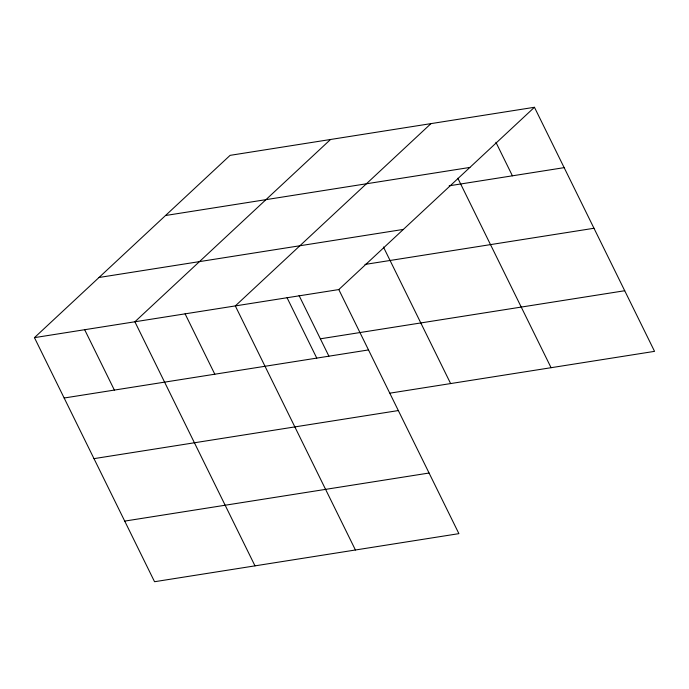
<?xml version="1.0" encoding="UTF-8"?>
<svg xmlns="http://www.w3.org/2000/svg" width="689" height="689" viewBox="0 0 689 689"><rect width="100%" height="100%" fill="white"/><g stroke="black" fill="none" stroke-linecap="round" stroke-linejoin="round"><path stroke-width="1.03" d="M34.45 337.644L338.799 289.569L458.9 533.648L154.551 581.723L34.45 337.644L230.1 155.352L534.449 107.277L654.55 351.356L389.957 393.152M330.531 139.488L134.889 321.78L254.99 565.858M430.969 123.624L235.319 305.916L355.421 549.994M338.799 289.569L534.449 107.277M165.532 215.511L469.881 167.436M449.168 185.806L564.153 167.642M99.009 277.486L403.366 229.411M364.963 264.447L593.987 228.266M320.368 338.807L624.716 290.732M64.155 398.009L368.503 349.934M93.988 458.641L398.337 410.558M124.718 521.099L429.075 473.024M495.908 142.278L512.409 175.816M457.841 178.244L551.071 367.702M383.437 247.006L450.632 383.566M299.086 295.564L328.894 356.135M287.063 297.743L316.768 358.108M185.1 313.848L214.813 374.213M84.669 329.712L114.374 390.077"/></g></svg>
